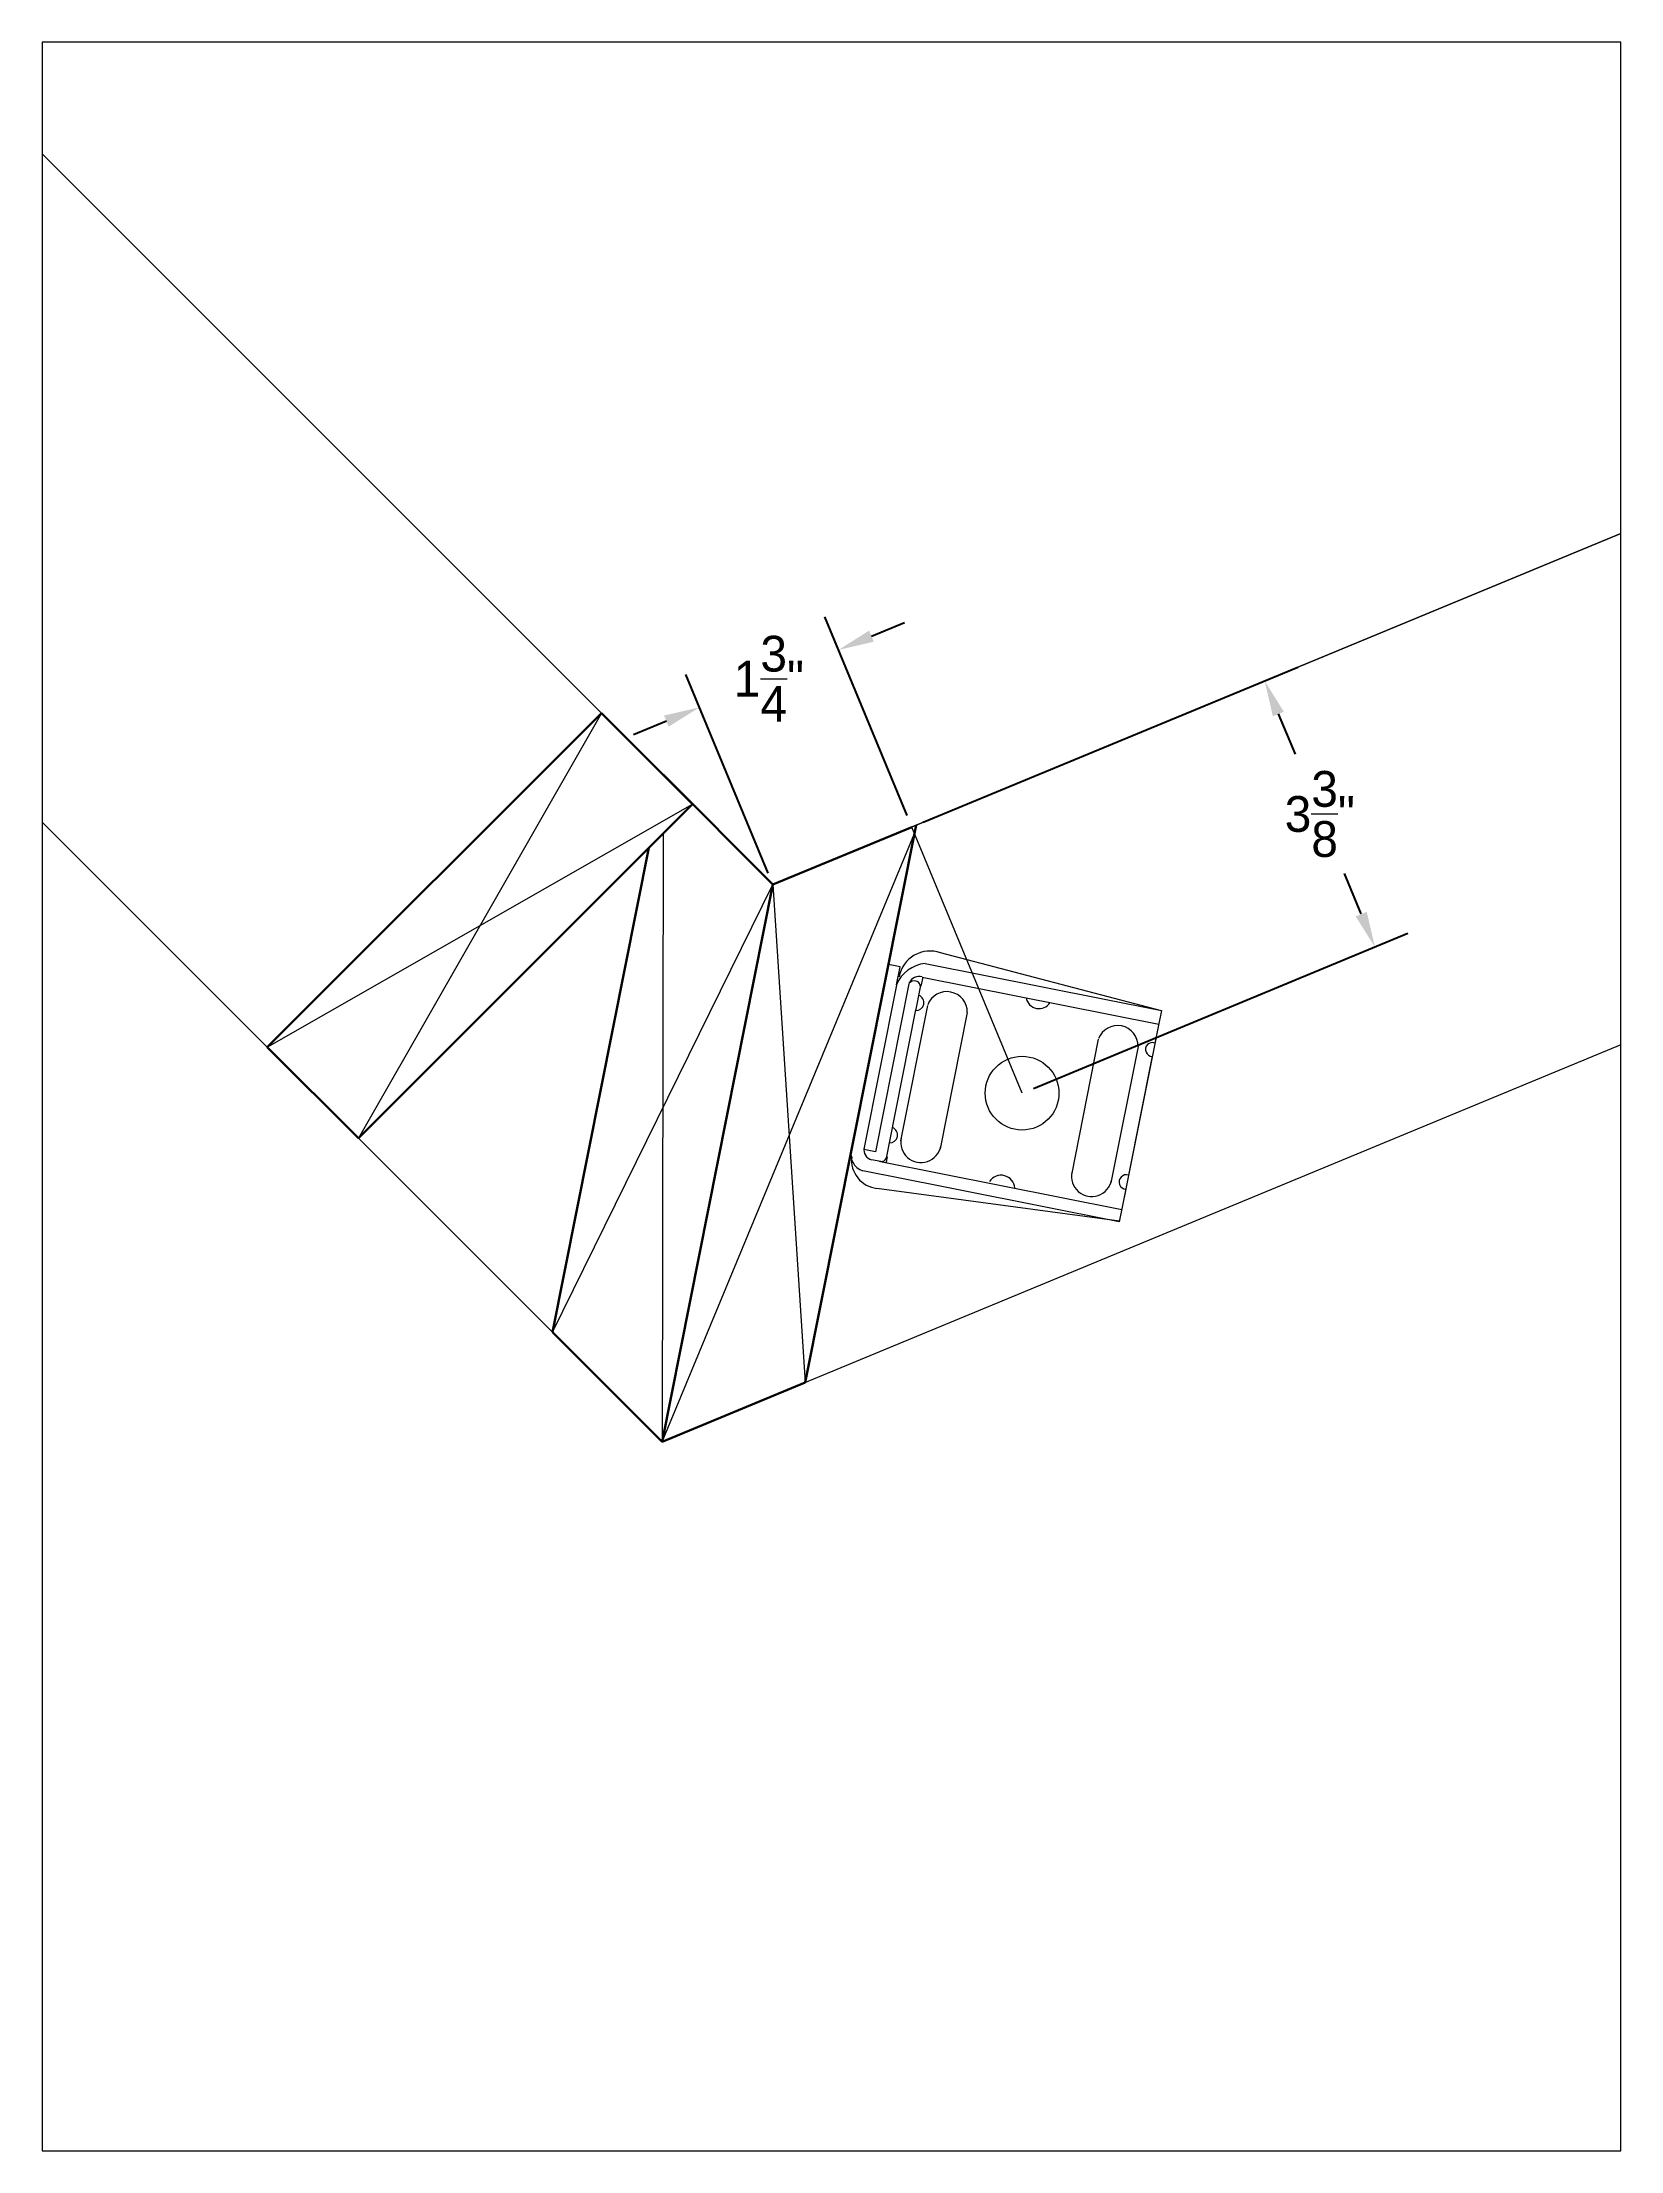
# Paper-space layout 'SSTB16 C' of a CAD drawing. Header units: inches. Extents: x 0 to 7.9, y 0 to 10.6.
# The model-space entities are those that its viewports show. They can reach past a viewport. Long polylines and large blocks are cut down to what shows.
import ezdxf

# ---------------------------------------------------------------- set-up
doc = ezdxf.new("R2010")
doc.units = ezdxf.units.IN
doc.header["$MEASUREMENT"] = 0
doc.layers.get('0').update_dxf_attribs({"color": 8, "lineweight": 9})
for name, color, linetype, lineweight in [('BOTTOM PLATES', 7, 'Continuous', 20), ('FOUNDATION', 7, 'Continuous', 30), ('FOUNDATION @ 1', 7, 'Continuous', 30), ('WALL FRAMING', 7, 'Continuous', 30)]:
    doc.layers.add(name, color=color, linetype=linetype, lineweight=lineweight)
doc.dimstyles.new('Annotative', dxfattribs={"dimscale": 0, "dimtxt": 0.18, "dimasz": 0.18, "dimexe": 0.18, "dimexo": 0.0625, "dimgap": 0.09, "dimtad": 0, "dimtih": 1, "dimtoh": 1, "dimdec": 4, "dimzin": 0, "dimdsep": 46, "dimtxsty": 'Standard', "dimcen": 0.09, "dimadec": 0, "dimazin": 0, "dimtfac": 1, "dimtdec": 4, "dimtofl": 0, "dimtmove": 0, "dimatfit": 3, "dimfxl": 1, "dimtolj": 1, "dimtzin": 0, "dimarcsym": 0})

# ---------------------------------------------------------------- blocks, each defined once
blk = doc.blocks.new('*D120')
at = {"layer": 'FOUNDATION', "color": 0, "lineweight": -2}
for p, q in [((4.349, 6.715), (3.935, 7.714)), ((4.17, 7.617), (4.336, 7.686)), ((3.65, 6.426), (3.236, 7.425)), ((3.139, 7.19), (2.973, 7.121))]:
    blk.add_line(p, q, dxfattribs=at)
at = {"layer": 'FOUNDATION', "color": 0, "lineweight": 9}
for points in [[(4.158, 7.645), (4.181, 7.589), (4.004, 7.548)], [(3.127, 7.218), (3.15, 7.162), (3.305, 7.259)]]:
    blk.add_solid(points, dxfattribs=at)
at = {"layer": 'FOUNDATION', "color": 0, "lineweight": 9, "insert": (3.654, 7.403), "char_height": 0.18, "attachment_point": 5}
blk.add_mtext('\\A1;1{\\H1.000000x;\\S3/4;}"', dxfattribs=at)
blk = doc.blocks.new('*D121')
at = {"layer": 'FOUNDATION', "color": 0, "lineweight": -2}
for p, q in [((4.43, 6.681), (6.313, 7.461)), ((6.215, 7.226), (6.3, 7.023)), ((6.632, 6.22), (6.548, 6.423)), ((4.985, 5.343), (6.867, 6.123))]:
    blk.add_line(p, q, dxfattribs=at)
at = {"layer": 'FOUNDATION', "color": 0, "lineweight": 9}
for points in [[(6.243, 7.237), (6.188, 7.214), (6.147, 7.392)], [(6.66, 6.231), (6.604, 6.208), (6.701, 6.054)]]:
    blk.add_solid(points, dxfattribs=at)
at = {"layer": 'FOUNDATION', "color": 0, "lineweight": 9, "insert": (6.424, 6.723), "char_height": 0.18, "attachment_point": 5}
blk.add_mtext('\\A1;3{\\H1.000000x;\\S3/8;}"', dxfattribs=at)

msp = doc.modelspace()

# ---------------------------------------------------------------- linework, layer by layer
for p, q in [((24962.33232, 13717.47008), (24961.89321, 13715.26251)), ((24962.46824, 13717.44502), (24962.33465, 13717.47159)), ((24962.42667, 13717.23607), (24962.46824, 13717.44502)), ((24962.76026, 13717.48415), (24965.50941, 13716.93731)), ((24965.5093, 13716.93313), (24962.93786, 13717.60695)), ((24962.42669, 13717.23204), (24962.04646, 13715.32052)), ((24962.57147, 13717.24749), (24962.1824, 13715.29147)), ((24962.65046, 13716.93213), (24962.7049, 13717.2058)), ((24962.71443, 13717.21749), (24962.73587, 13717.32528)), ((24962.72702, 13717.32423), (24965.47824, 13716.77698)), ((24962.7882, 13716.99521), (24962.47417, 13715.41646)), ((24962.34443, 13715.3936), (24962.65238, 13716.94177)), ((24963.2504, 13716.91132), (24962.93482, 13715.32483)), ((24965.50941, 13716.93731), (24965.43336, 13716.55498)), ((24964.77558, 13716.59989), (24964.46155, 13715.02115)), ((24965.23777, 13716.516), (24964.9222, 13714.92952)), ((24965.44407, 13716.60521), (24965.07756, 13714.76264)), ((24965.40316, 13716.40316), (24965.12803, 13715.01995)), ((24962.18324, 13715.2913), (24962.04733, 13715.31834)), ((24962.31267, 13715.23396), (24962.3487, 13715.41506)), ((24962.26897, 13715.02284), (24962.03404, 13715.06957)), ((24962.24316, 13715.17681), (24962.13623, 13715.19808)), ((24962.23984, 13715.17682), (24965.04881, 13714.61808)), ((24965.0197, 13714.47535), (24962.27055, 13715.02219)), ((24962.31928, 13715.23096), (24962.30703, 13715.16937)), ((24965.02165, 13714.48157), (24962.19909, 13714.86445)), ((24965.09531, 13714.85549), (24965.0197, 13714.47535))]:
    msp.add_line(p, q)
msp.add_circle((24963.88831, 13715.97317), 0.42938)
for centre, radius, start, end in [((24962.8068, 13717.07304), 0.41361, 96.707499, 156.787162), ((24962.81622, 13717.26301), 0.36481, 70.52365, 169.554379), ((24962.63325, 13717.20882), 0.07342, 357.375316, 146.815834), ((24962.69169, 13717.20438), 0.12913, 74.090713, 156.707782), ((24962.65243, 13717.02624), 0.09234, 269.426656, 68.073344), ((24963.01208, 13716.91699), 0.23838, 358.636531, 158.863469), ((24964.08524, 13717.10889), 0.15198, 189.470914, 328.029086), ((24964.99946, 13716.52167), 0.23838, 358.636531, 158.863469), ((24965.40496, 13716.4816), 0.08011, 68.810519, 268.689481), ((24962.34609, 13715.48619), 0.09234, 269.426656, 68.073344), ((24962.09102, 13715.25578), 0.19473, 161.894142, 252.985945), ((24962.16444, 13715.3127), 0.11803, 168.534567, 256.171071), ((24962.71025, 13715.39959), 0.23485, 168.247993, 349.252007), ((24962.23354, 13715.19347), 0.33081, 173.416591, 264.02289), ((24962.24577, 13715.24482), 0.06774, 252.646645, 350.779101), ((24963.64421, 13714.85705), 0.16042, 4.575352, 146.914109), ((24964.69763, 13715.00427), 0.23485, 168.247993, 349.252007), ((24965.10283, 13714.93841), 0.08503, 72.61112, 264.88888)]:
    msp.add_arc(centre, radius, start, end)
at = {"layer": 'BOTTOM PLATES'}
for p, q in [((25118.9285, 13783.82263), (24960.98823, 13718.40162)), ((25123.13802, 13779.61311), (24959.69775, 13711.91393)), ((24960.98823, 13718.40162), (24902.93427, 13776.45558)), ((24959.69775, 13711.91393), (24900.6561, 13770.95558))]:
    msp.add_line(p, q, dxfattribs=at)
at = {"layer": 'FOUNDATION', "lineweight": 9}
msp.add_line((24960.98823, 13718.40162), (25118.9285, 13783.82263), dxfattribs=at)
at = {"layer": 'FOUNDATION', "color": 6, "lineweight": 9}
msp.add_line((24963.88831, 13715.97317), (24962.60502, 13719.07132), dxfattribs=at)
at = {"layer": 'WALL FRAMING'}
for p, q in [((24955.10243, 13716.50924), (24958.99152, 13720.39833)), ((24958.99152, 13720.39833), (24960.05218, 13719.33767)), ((24959.71258, 13719.67727), (24960.98823, 13718.40162)), ((24956.16309, 13715.44858), (24960.05218, 13719.33767)), ((24960.98823, 13718.40162), (24962.60502, 13719.07132)), ((24962.65494, 13719.092), (24961.36446, 13712.60431)), ((24959.54394, 13718.82942), (24958.4221, 13713.18958)), ((24960.98823, 13718.40162), (24959.69775, 13711.91393)), ((24955.10243, 13716.50924), (24956.16309, 13715.44858)), ((24958.4221, 13713.18958), (24959.69775, 13711.91393)), ((24959.69775, 13711.91393), (24961.36446, 13712.60431))]:
    msp.add_line(p, q, dxfattribs=at)
at = {"layer": 'WALL FRAMING', "lineweight": 9}
for p, q in [((24958.99152, 13720.39833), (24956.16309, 13715.44858)), ((24955.10243, 13716.50924), (24960.05218, 13719.33767)), ((24959.71128, 13718.99677), (24959.69775, 13711.91393)), ((24959.69775, 13711.91393), (24962.63596, 13718.99661)), ((24958.4221, 13713.18958), (24960.98823, 13718.40162)), ((24960.98823, 13718.40162), (24961.36446, 13712.60431))]:
    msp.add_line(p, q, dxfattribs=at)

psp = doc.layouts.new('SSTB16 C')

# ---------------------------------------------------------------- dimensions: what is measured, and where the dimension line sits
at = {"layer": 'FOUNDATION @ 1', "lineweight": 9}
for p1, p2, distance, picture, middle in [((3.674271, 6.367912), (4.372685, 6.657205), 0.96431, '*D120', (3.654453, 7.403464)), ((4.372685, 6.657205), (4.927039, 5.318877), 1.920071, '*D121', (6.423776, 6.72282))]:
    dim = psp.add_aligned_dim(p1=p1, p2=p2, distance=distance, dimstyle='Annotative', override={"dimscale": 1, "dimlfac": -2.314943, "dimlunit": 4, "dimtix": 0, "dimtofl": 0, "dimtmove": 0, "dimatfit": 3}, dxfattribs=at)
    dim.commit()
    dim.dimension.update_dxf_attribs({"geometry": picture, "text_midpoint": middle})

# ---------------------------------------------------------------- viewports
at = {"layer": 'FOUNDATION', "lineweight": 9}
psp.add_viewport(center=(3.96875, 5.302083), size=(7.9375, 10.6041669), view_center_point=(24961.669931, 13715.934292), view_height=24.5480391, dxfattribs=at)

doc.saveas('drawing.dxf')
